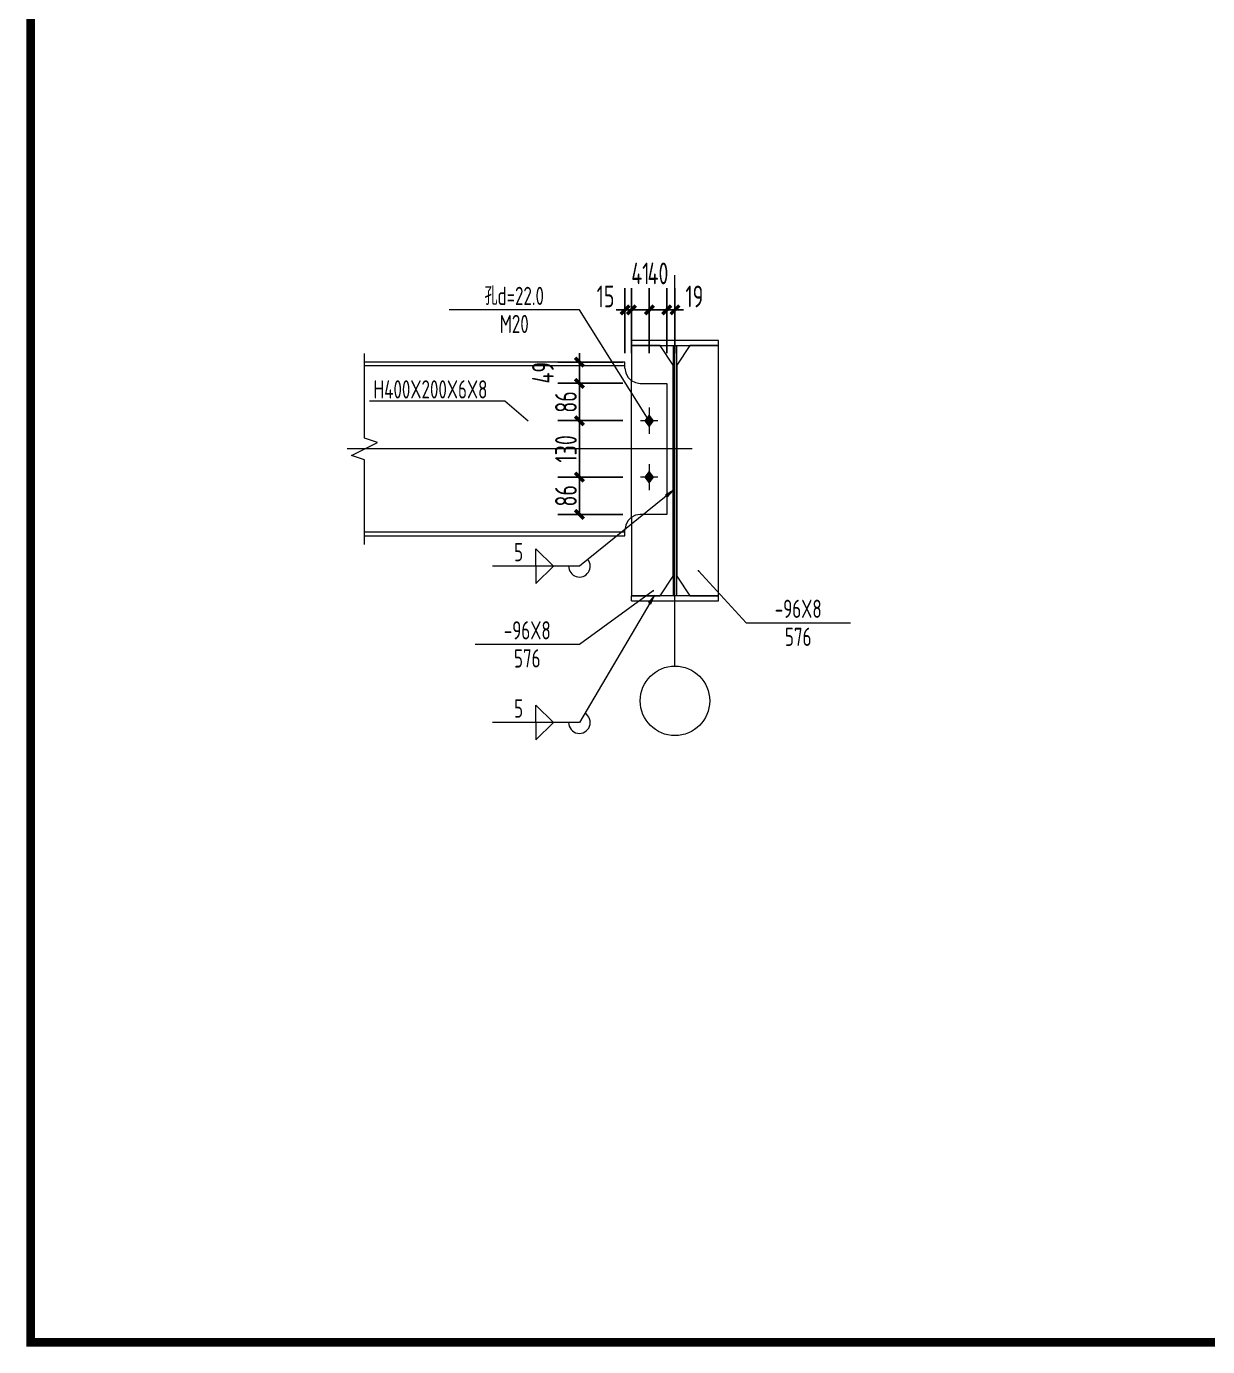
# Model space of a CAD drawing. Extents: x 19118 to 566552, y -1188739 to 92943.
# Drawn here: x 253907 to 267509, y -361534 to -346335 of the extents above; entities that cross this region are included whole.
import ezdxf
from ezdxf.enums import TextEntityAlignment as Align

# ---------------------------------------------------------------- set-up
doc = ezdxf.new("R2010")
doc.units = 0
doc.header["$LTSCALE"] = 1000
doc.header["$MEASUREMENT"] = 0
doc.linetypes.add('线型2', pattern=[5, 3, -2])
doc.linetypes.add('线型3', pattern=[19, 15, -1.5, 1, -1.5])
doc.layers.get('0').update_dxf_attribs({"linetype": 'CONTINUOUS'})
doc.layers.get('Defpoints').update_dxf_attribs({"linetype": 'CONTINUOUS'})
doc.layers.add('PUB_TITLE', color=4, linetype='CONTINUOUS')
for name, color, linetype, lineweight in [('孔标注', 9, 'CONTINUOUS', 18), ('字符标注', 9, 'CONTINUOUS', 18), ('尺寸标注', 9, 'CONTINUOUS', 18), ('梁_主零件_实线', 141, 'CONTINUOUS', 18), ('梁_零件_实线', 3, 'CONTINUOUS', 18), ('点划线', 9, '线型3', 18), ('焊缝标注', 9, 'CONTINUOUS', 18), ('螺栓组-普通_实线', 7, 'CONTINUOUS', 18), ('轴线__点划线', 9, 'CONTINUOUS', 18), ('钢板标注', 9, 'CONTINUOUS', 18), ('钢框架轴线', 9, 'CONTINUOUS', 18)]:
    doc.layers.add(name, color=color, linetype=linetype, lineweight=lineweight)
doc.styles.add('PkpmHz', font='Pkpmeng', dxfattribs={"width": 0.7, "bigfont": 'hztxt'})
doc.dimstyles.new('Pkpm_100', dxfattribs={"dimtxt": 250, "dimasz": 100, "dimexe": 250, "dimexo": 0.0625, "dimgap": 30, "dimtad": 1, "dimdec": 0, "dimrnd": 5, "dimzin": 0, "dimdsep": 46, "dimtxsty": 'PkpmHz', "dimblk1": 'ARCHTICK', "dimblk2": 'ARCHTICK', "dimsah": 1, "dimcen": 0.09, "dimadec": 0, "dimazin": 0, "dimtfac": 1, "dimtdec": 0, "dimtmove": 2, "dimatfit": 1, "dimfxl": 1, "dimtolj": 1, "dimtzin": 0, "dimarcsym": 0})

# ---------------------------------------------------------------- blocks, each defined once
blk = doc.blocks.new('_ArchTick')
at = {"color": 0, "linetype": 'ByBlock', "const_width": 0.4}
blk.add_lwpolyline([(-0.5, -0.5), (0.5, 0.5)], dxfattribs=at)
blk = doc.blocks.new('*D995')
at = {"layer": 'Defpoints', "color": 0, "linetype": 'Continuous'}
for p in [(260875, -349599), (260800, -350199), (260875, -350199)]:
    blk.add_point(p, dxfattribs=at)
at = {"layer": '尺寸标注', "color": 0, "linetype": 'Continuous', "lineweight": -2}
for p, q in [((260800, -350099), (260800, -349349)), ((260875, -350099), (260875, -349349)), ((260800, -349599), (260700, -349599)), ((260800, -349599), (260875, -349599)), ((260875, -349599), (260975, -349599))]:
    blk.add_line(p, q, dxfattribs=at)
at = {"layer": '尺寸标注', "color": 0, "linetype": 'Continuous', "lineweight": -2, "xscale": 100, "yscale": 100, "zscale": 100}
blk.add_blockref('_ArchTick', (260800, -349599), dxfattribs=at)
at = {"layer": '尺寸标注', "color": 0, "linetype": 'Continuous', "lineweight": -2, "xscale": 100, "yscale": 100, "zscale": 100, "rotation": 180}
blk.add_blockref('_ArchTick', (260875, -349599), dxfattribs=at)
at = {"layer": '尺寸标注', "color": 0, "linetype": 'Continuous', "insert": (260576, -349444), "char_height": 250, "attachment_point": 5, "style": 'PkpmHz'}
blk.add_mtext('\\A1;15', dxfattribs=at)
blk = doc.blocks.new('*D996')
at = {"layer": 'Defpoints', "color": 0, "linetype": 'Continuous'}
for p in [(261080, -349599), (260875, -350199), (261080, -350199)]:
    blk.add_point(p, dxfattribs=at)
at = {"layer": '尺寸标注', "color": 0, "linetype": 'Continuous', "lineweight": -2}
for p, q in [((260875, -350099), (260875, -349349)), ((261080, -350099), (261080, -349349)), ((260875, -349599), (260775, -349599)), ((260875, -349599), (261080, -349599)), ((261080, -349599), (261180, -349599))]:
    blk.add_line(p, q, dxfattribs=at)
at = {"layer": '尺寸标注', "color": 0, "linetype": 'Continuous', "lineweight": -2, "xscale": 100, "yscale": 100, "zscale": 100}
blk.add_blockref('_ArchTick', (260875, -349599), dxfattribs=at)
at = {"layer": '尺寸标注', "color": 0, "linetype": 'Continuous', "lineweight": -2, "xscale": 100, "yscale": 100, "zscale": 100, "rotation": 180}
blk.add_blockref('_ArchTick', (261080, -349599), dxfattribs=at)
at = {"layer": '尺寸标注', "color": 0, "linetype": 'Continuous', "insert": (260977, -349179), "char_height": 250, "attachment_point": 5, "style": 'PkpmHz'}
blk.add_mtext('\\A1;41', dxfattribs=at)
blk = doc.blocks.new('*D997')
at = {"layer": 'Defpoints', "color": 0, "linetype": 'Continuous'}
for p in [(261280, -349599), (261080, -350199), (261280, -350199)]:
    blk.add_point(p, dxfattribs=at)
at = {"layer": '尺寸标注', "color": 0, "linetype": 'Continuous', "lineweight": -2}
for p, q in [((261080, -350099), (261080, -349349)), ((261280, -350099), (261280, -349349)), ((261080, -349599), (260980, -349599)), ((261080, -349599), (261280, -349599)), ((261280, -349599), (261380, -349599))]:
    blk.add_line(p, q, dxfattribs=at)
at = {"layer": '尺寸标注', "color": 0, "linetype": 'Continuous', "lineweight": -2, "xscale": 100, "yscale": 100, "zscale": 100}
blk.add_blockref('_ArchTick', (261080, -349599), dxfattribs=at)
at = {"layer": '尺寸标注', "color": 0, "linetype": 'Continuous', "lineweight": -2, "xscale": 100, "yscale": 100, "zscale": 100, "rotation": 180}
blk.add_blockref('_ArchTick', (261280, -349599), dxfattribs=at)
at = {"layer": '尺寸标注', "color": 0, "linetype": 'Continuous', "insert": (261180, -349179), "char_height": 250, "attachment_point": 5, "style": 'PkpmHz'}
blk.add_mtext('\\A1;40', dxfattribs=at)
blk = doc.blocks.new('*D998')
at = {"layer": 'Defpoints', "color": 0, "linetype": 'Continuous'}
for p in [(261375, -349599), (261280, -350199), (261375, -350199)]:
    blk.add_point(p, dxfattribs=at)
at = {"layer": '尺寸标注', "color": 0, "linetype": 'Continuous', "lineweight": -2}
for p, q in [((261280, -350099), (261280, -349349)), ((261375, -350099), (261375, -349349)), ((261280, -349599), (261180, -349599)), ((261280, -349599), (261375, -349599)), ((261375, -349599), (261475, -349599))]:
    blk.add_line(p, q, dxfattribs=at)
at = {"layer": '尺寸标注', "color": 0, "linetype": 'Continuous', "lineweight": -2, "xscale": 100, "yscale": 100, "zscale": 100}
blk.add_blockref('_ArchTick', (261280, -349599), dxfattribs=at)
at = {"layer": '尺寸标注', "color": 0, "linetype": 'Continuous', "lineweight": -2, "xscale": 100, "yscale": 100, "zscale": 100, "rotation": 180}
blk.add_blockref('_ArchTick', (261375, -349599), dxfattribs=at)
at = {"layer": '尺寸标注', "color": 0, "linetype": 'Continuous', "insert": (261599, -349444), "char_height": 250, "attachment_point": 5, "style": 'PkpmHz'}
blk.add_mtext('\\A1;19', dxfattribs=at)
blk = doc.blocks.new('*D999')
at = {"layer": 'Defpoints', "color": 0, "linetype": 'Continuous'}
for p in [(260275, -351524), (260875, -351524), (260875, -351954)]:
    blk.add_point(p, dxfattribs=at)
at = {"layer": '尺寸标注', "color": 0, "linetype": 'Continuous', "lineweight": -2}
for p, q in [((260775, -351524), (260025, -351524)), ((260275, -351954), (260275, -351524)), ((260775, -351954), (260025, -351954))]:
    blk.add_line(p, q, dxfattribs=at)
at = {"layer": '尺寸标注', "color": 0, "linetype": 'Continuous', "lineweight": -2, "xscale": 100, "yscale": 100, "zscale": 100}
for p, rotation in [((260275, -351524), 90), ((260275, -351954), 270)]:
    blk.add_blockref('_ArchTick', p, dxfattribs=dict(at, rotation=rotation))
at = {"layer": '尺寸标注', "color": 0, "linetype": 'Continuous', "insert": (260120, -351739), "char_height": 250, "attachment_point": 5, "rotation": 90, "style": 'PkpmHz'}
blk.add_mtext('\\A1;86', dxfattribs=at)
blk = doc.blocks.new('*D1000')
at = {"layer": 'Defpoints', "color": 0, "linetype": 'Continuous'}
for p in [(260275, -350874), (260875, -350874), (260875, -351524)]:
    blk.add_point(p, dxfattribs=at)
at = {"layer": '尺寸标注', "color": 0, "linetype": 'Continuous', "lineweight": -2}
for p, q in [((260775, -350874), (260025, -350874)), ((260275, -351524), (260275, -350874)), ((260775, -351524), (260025, -351524))]:
    blk.add_line(p, q, dxfattribs=at)
at = {"layer": '尺寸标注', "color": 0, "linetype": 'Continuous', "lineweight": -2, "xscale": 100, "yscale": 100, "zscale": 100}
for p, rotation in [((260275, -350874), 90), ((260275, -351524), 270)]:
    blk.add_blockref('_ArchTick', p, dxfattribs=dict(at, rotation=rotation))
at = {"layer": '尺寸标注', "color": 0, "linetype": 'Continuous', "insert": (260120, -351199), "char_height": 250, "attachment_point": 5, "rotation": 90, "style": 'PkpmHz'}
blk.add_mtext('\\A1;130', dxfattribs=at)
blk = doc.blocks.new('*D1001')
at = {"layer": 'Defpoints', "color": 0, "linetype": 'Continuous'}
for p in [(260275, -350444), (260875, -350444), (260875, -350874)]:
    blk.add_point(p, dxfattribs=at)
at = {"layer": '尺寸标注', "color": 0, "linetype": 'Continuous', "lineweight": -2}
for p, q in [((260775, -350444), (260025, -350444)), ((260275, -350874), (260275, -350444)), ((260775, -350874), (260025, -350874))]:
    blk.add_line(p, q, dxfattribs=at)
at = {"layer": '尺寸标注', "color": 0, "linetype": 'Continuous', "lineweight": -2, "xscale": 100, "yscale": 100, "zscale": 100}
for p, rotation in [((260275, -350444), 90), ((260275, -350874), 270)]:
    blk.add_blockref('_ArchTick', p, dxfattribs=dict(at, rotation=rotation))
at = {"layer": '尺寸标注', "color": 0, "linetype": 'Continuous', "insert": (260120, -350659), "char_height": 250, "attachment_point": 5, "rotation": 90, "style": 'PkpmHz'}
blk.add_mtext('\\A1;86', dxfattribs=at)
blk = doc.blocks.new('*D1002')
at = {"layer": 'Defpoints', "color": 0, "linetype": 'Continuous'}
for p in [(260275, -350199), (260875, -350199), (260875, -350444)]:
    blk.add_point(p, dxfattribs=at)
at = {"layer": '尺寸标注', "color": 0, "linetype": 'Continuous', "lineweight": -2}
for p, q in [((260275, -350199), (260275, -350099)), ((260775, -350199), (260025, -350199)), ((260275, -350444), (260275, -350199)), ((260775, -350444), (260025, -350444)), ((260275, -350444), (260275, -350544))]:
    blk.add_line(p, q, dxfattribs=at)
at = {"layer": '尺寸标注', "color": 0, "linetype": 'Continuous', "lineweight": -2, "xscale": 100, "yscale": 100, "zscale": 100}
for p, rotation in [((260275, -350199), 270), ((260275, -350444), 90)]:
    blk.add_blockref('_ArchTick', p, dxfattribs=dict(at, rotation=rotation))
at = {"layer": '尺寸标注', "color": 0, "linetype": 'Continuous', "insert": (259855, -350322), "char_height": 250, "attachment_point": 5, "rotation": 90, "style": 'PkpmHz'}
blk.add_mtext('\\A1;49', dxfattribs=at)

msp = doc.modelspace()

# ---------------------------------------------------------------- hatches: boundary and pattern name
at = {"layer": '焊缝标注'}
for points in [[(261354.98, -351679.5), (261267.69, -351730.55), (261286.51, -351753.91)], [(261134.98, -352889.5), (261071.3, -352968.05), (261097.15, -352983.27)]]:
    msp.add_hatch(color=256, dxfattribs=at).paths.add_polyline_path(points)
at = {"layer": '螺栓组-普通_实线'}
for points in [[(261079.98, -350809.5), (261029.98, -350874.5), (261079.98, -350939.5), (261129.98, -350874.5)], [(261079.98, -351459.5), (261029.98, -351524.5), (261079.98, -351589.5), (261129.98, -351524.5)]]:
    msp.add_hatch(color=1, dxfattribs=at).paths.add_polyline_path(points)

# ---------------------------------------------------------------- linework, layer by layer
at = {"layer": 'PUB_TITLE', "const_width": 100}
msp.add_lwpolyline([(253956.96, -361483.6), (334556.96, -361483.6), (334556.96, -304083.6), (253956.96, -304083.6)], close=True, dxfattribs=at)
at = {"layer": '孔标注', "ltscale": 100}
for p, q in [((260274.98, -349599.5), (258774.98, -349599.5)), ((261079.98, -350874.5), (260274.98, -349599.5))]:
    msp.add_line(p, q, dxfattribs=at)
at = {"layer": '孔标注', "ltscale": 100, "const_width": 10}
msp.add_lwpolyline([(261084.98, -350874.5, 1), (261074.98, -350874.5, 1)], format="xyb", close=True, dxfattribs=at)
at = {"layer": '字符标注', "ltscale": 100}
for p, q in [((259417.54, -350649.03), (257857.75, -350649.03)), ((259683.97, -350880.44), (259417.54, -350649.03))]:
    msp.add_line(p, q, dxfattribs=at)
at = {"layer": '梁_主零件_实线', "ltscale": 100}
for p, q in [((260874.98, -350009.5), (260874.98, -349949.5)), ((261874.98, -349949.5), (260874.98, -349949.5)), ((260874.98, -350009.5), (261874.98, -350009.5)), ((261354.98, -350009.5), (261354.98, -352889.5)), ((261394.98, -352889.5), (261394.98, -350009.5)), ((261874.98, -350009.5), (261874.98, -349949.5)), ((260799.98, -350199.5), (257799.98, -350199.5)), ((257799.98, -350239.5), (260799.98, -350239.5)), ((260799.98, -350269.5), (260799.98, -350199.5)), ((260799.98, -350269.5), (260808.54, -350323.57)), ((260808.54, -350323.57), (260833.4, -350372.36)), ((260833.4, -350372.36), (260872.12, -350411.07)), ((260872.12, -350411.07), (260920.9, -350435.93)), ((260920.9, -350435.93), (260974.98, -350444.5)), ((260974.98, -350444.5), (261279.98, -350444.5)), ((261279.98, -350444.5), (261279.98, -351954.5)), ((260872.12, -351987.92), (260833.4, -352026.63)), ((260920.9, -351963.06), (260872.12, -351987.92)), ((260974.98, -351954.5), (260920.9, -351963.06)), ((261279.98, -351954.5), (260974.98, -351954.5)), ((260808.54, -352075.42), (260799.98, -352129.5)), ((260799.98, -352199.5), (260799.98, -352129.5)), ((260833.4, -352026.63), (260808.54, -352075.42)), ((260799.98, -352159.5), (257799.98, -352159.5)), ((257799.98, -352199.5), (260799.98, -352199.5)), ((260874.98, -352949.5), (260874.98, -352889.5)), ((261874.98, -352889.5), (260874.98, -352889.5)), ((261874.98, -352949.5), (261874.98, -352889.5)), ((260874.98, -352949.5), (261874.98, -352949.5))]:
    msp.add_line(p, q, dxfattribs=at)
at = {"layer": '梁_零件_实线', "ltscale": 100}
for p, q in [((261204.98, -350009.5), (260874.98, -350009.5)), ((260874.98, -350009.5), (260874.98, -350412.53)), ((261354.98, -350234.5), (261204.98, -350009.5)), ((261544.98, -350009.5), (261394.98, -350234.5)), ((261874.98, -350009.5), (261544.98, -350009.5)), ((261874.98, -352889.5), (261874.98, -350009.5)), ((261354.98, -352664.5), (261354.98, -350234.5)), ((261394.98, -350234.5), (261394.98, -352664.5)), ((260874.98, -351986.46), (260874.98, -352889.5)), ((261204.98, -352889.5), (261354.98, -352664.5)), ((261394.98, -352664.5), (261544.98, -352889.5)), ((260874.98, -352889.5), (261204.98, -352889.5)), ((261544.98, -352889.5), (261874.98, -352889.5))]:
    msp.add_line(p, q, dxfattribs=at)
at = {"layer": '梁_零件_实线', "linetype": '线型2', "ltscale": 100}
msp.add_line((260874.98, -351986.46), (260874.98, -350412.53), dxfattribs=at)
at = {"layer": '点划线', "ltscale": 100}
msp.add_line((261574.98, -351199.5), (257599.98, -351199.5), dxfattribs=at)
at = {"layer": '焊缝标注', "ltscale": 100}
for p, q in [((261354.98, -351679.5), (260274.98, -352549.5)), ((259974.98, -352549.5), (259774.98, -352349.5)), ((259774.98, -352549.5), (259774.98, -352349.5)), ((260274.98, -352549.5), (259274.98, -352549.5)), ((259974.98, -352549.5), (259774.98, -352749.5)), ((259774.98, -352549.5), (259774.98, -352749.5)), ((261134.98, -352889.5), (260274.98, -354349.5)), ((259974.98, -354349.5), (259774.98, -354149.5)), ((259774.98, -354349.5), (259774.98, -354149.5)), ((260274.98, -354349.5), (259274.98, -354349.5)), ((259974.98, -354349.5), (259774.98, -354549.5)), ((259774.98, -354349.5), (259774.98, -354549.5))]:
    msp.add_line(p, q, dxfattribs=at)
at = {"layer": '焊缝标注', "linetype": 'Continuous'}
for points in [[(261354.98, -351679.5), (261267.69, -351730.55), (261286.51, -351753.91)], [(261134.98, -352889.5), (261071.3, -352968.05), (261097.15, -352983.27)]]:
    msp.add_lwpolyline(points, close=True, dxfattribs=at)
at = {"layer": '焊缝标注', "ltscale": 100}
for centre, end in [((260274.98, -352549.5), 38.853371), ((260274.98, -354349.5), 59.500172)]:
    msp.add_arc(centre, 125, 180, end, dxfattribs=at)
at = {"layer": '螺栓组-普通_实线', "color": 9, "ltscale": 100}
for p, q in [((261079.98, -350724.5), (261079.98, -351024.5)), ((261179.98, -350874.5), (260979.98, -350874.5)), ((261079.98, -351374.5), (261079.98, -351674.5)), ((261179.98, -351524.5), (260979.98, -351524.5))]:
    msp.add_line(p, q, dxfattribs=at)
at = {"layer": '螺栓组-普通_实线', "color": 1, "linetype": 'Continuous'}
for points in [[(261079.98, -350809.5), (261029.98, -350874.5), (261079.98, -350939.5), (261129.98, -350874.5)], [(261079.98, -351459.5), (261029.98, -351524.5), (261079.98, -351589.5), (261129.98, -351524.5)]]:
    msp.add_lwpolyline(points, close=True, dxfattribs=at)
at = {"layer": '轴线__点划线', "ltscale": 100}
for p, q in [((257799.98, -351074.5), (257799.98, -350099.5)), ((257949.98, -351124.5), (257799.98, -351074.5)), ((257649.98, -351274.5), (257949.98, -351124.5)), ((257799.98, -351324.5), (257649.98, -351274.5)), ((257799.98, -352299.5), (257799.98, -351324.5))]:
    msp.add_line(p, q, dxfattribs=at)
at = {"layer": '钢板标注', "ltscale": 100}
for p, q in [((261644.98, -352601.5), (262194.98, -353201.5)), ((261124.98, -352831.5), (260274.98, -353449.5)), ((262194.98, -353201.5), (263394.98, -353201.5)), ((260274.98, -353449.5), (259074.98, -353449.5))]:
    msp.add_line(p, q, dxfattribs=at)
at = {"layer": '钢板标注', "ltscale": 100, "const_width": 10}
for points in [[(261649.98, -352601.5, 1), (261639.98, -352601.5, 1)], [(261129.98, -352831.5, 1), (261119.98, -352831.5, 1)]]:
    msp.add_lwpolyline(points, format="xyb", close=True, dxfattribs=at)
at = {"layer": '钢框架轴线', "ltscale": 100}
msp.add_line((261374.98, -353699.5), (261374.98, -349199.5), dxfattribs=at)
msp.add_circle((261374.98, -354099.5), 400, dxfattribs=at)

# ---------------------------------------------------------------- texts
at = {"layer": '孔标注', "style": 'PkpmHz', "width": 0.71}
msp.add_text('孔d=22.0', height=210, dxfattribs=at).set_placement((259524.98, -349542.88), align=Align.CENTER)
msp.add_text('M20', height=210, dxfattribs=at).set_placement((259524.98, -349656.11), align=Align.TOP_CENTER)
at = {"layer": '字符标注', "style": 'PkpmHz', "width": 0.71}
msp.add_text('H400X200X6X8', height=210, dxfattribs=at).set_placement((258559.88, -350619), align=Align.CENTER)
at = {"layer": '焊缝标注', "style": 'PkpmHz', "width": 0.71}
for p in [(259574.98, -352492.88), (259574.98, -354292.88)]:
    msp.add_text('5', height=210, dxfattribs=at).set_placement(p, align=Align.CENTER)
at = {"layer": '钢板标注', "style": 'PkpmHz', "width": 0.71}
for p in [(262794.98, -353144.88), (259674.98, -353392.88)]:
    msp.add_text('-96X8', height=210, dxfattribs=at).set_placement(p, align=Align.CENTER)
for p in [(262794.98, -353258.11), (259674.98, -353506.11)]:
    msp.add_text('576', height=210, dxfattribs=at).set_placement(p, align=Align.TOP_CENTER)

# ---------------------------------------------------------------- dimensions: what is measured, and where the dimension line sits
at = {"layer": '尺寸标注', "linetype": 'Continuous'}
for base, p1, p2, text, picture, middle in [((261079.98, -349599.5), (260874.98, -350199.5), (261079.98, -350199.5), '41', '*D996', (260977.48, -349179.5)), ((261279.98, -349599.5), (261079.98, -350199.5), (261279.98, -350199.5), '40', '*D997', (261179.98, -349179.5))]:
    dim = msp.add_linear_dim(base=base, p1=p1, p2=p2, text=text, dimstyle='Pkpm_100', override={"dimexo": 100, "dimtih": 0, "dimtoh": 0}, dxfattribs=at)
    dim.commit()
    dim.dimension.update_dxf_attribs({"geometry": picture, "text_midpoint": middle})
for base, p1, p2, text, picture, middle in [((260874.98, -349599.5), (260799.98, -350199.5), (260874.98, -350199.5), '15', '*D995', (260576.35, -349444.25)), ((261374.98, -349599.5), (261279.98, -350199.5), (261374.98, -350199.5), '19', '*D998', (261598.6, -349444.25))]:
    dim = msp.add_linear_dim(base=base, p1=p1, p2=p2, text=text, dimstyle='Pkpm_100', override={"dimexo": 100, "dimtih": 0, "dimtoh": 0}, dxfattribs=at)
    dim.commit()
    dim.dimension.update_dxf_attribs({"geometry": picture, "text_midpoint": middle, "dimtype": 160})
for base, p1, p2, text, picture, middle in [((260274.98, -350199.5), (260874.98, -350444.5), (260874.98, -350199.5), '49', '*D1002', (259854.98, -350322)), ((260274.98, -350444.5), (260874.98, -350874.5), (260874.98, -350444.5), '86', '*D1001', (260119.98, -350659.5)), ((260274.98, -350874.5), (260874.98, -351524.5), (260874.98, -350874.5), '130', '*D1000', (260119.98, -351199.5)), ((260274.98, -351524.5), (260874.98, -351954.5), (260874.98, -351524.5), '86', '*D999', (260119.98, -351739.5))]:
    dim = msp.add_linear_dim(base=base, p1=p1, p2=p2, angle=90, text=text, dimstyle='Pkpm_100', override={"dimexo": 100, "dimtih": 0, "dimtoh": 0}, dxfattribs=at)
    dim.commit()
    dim.dimension.update_dxf_attribs({"geometry": picture, "text_midpoint": middle})

doc.saveas('drawing.dxf')
